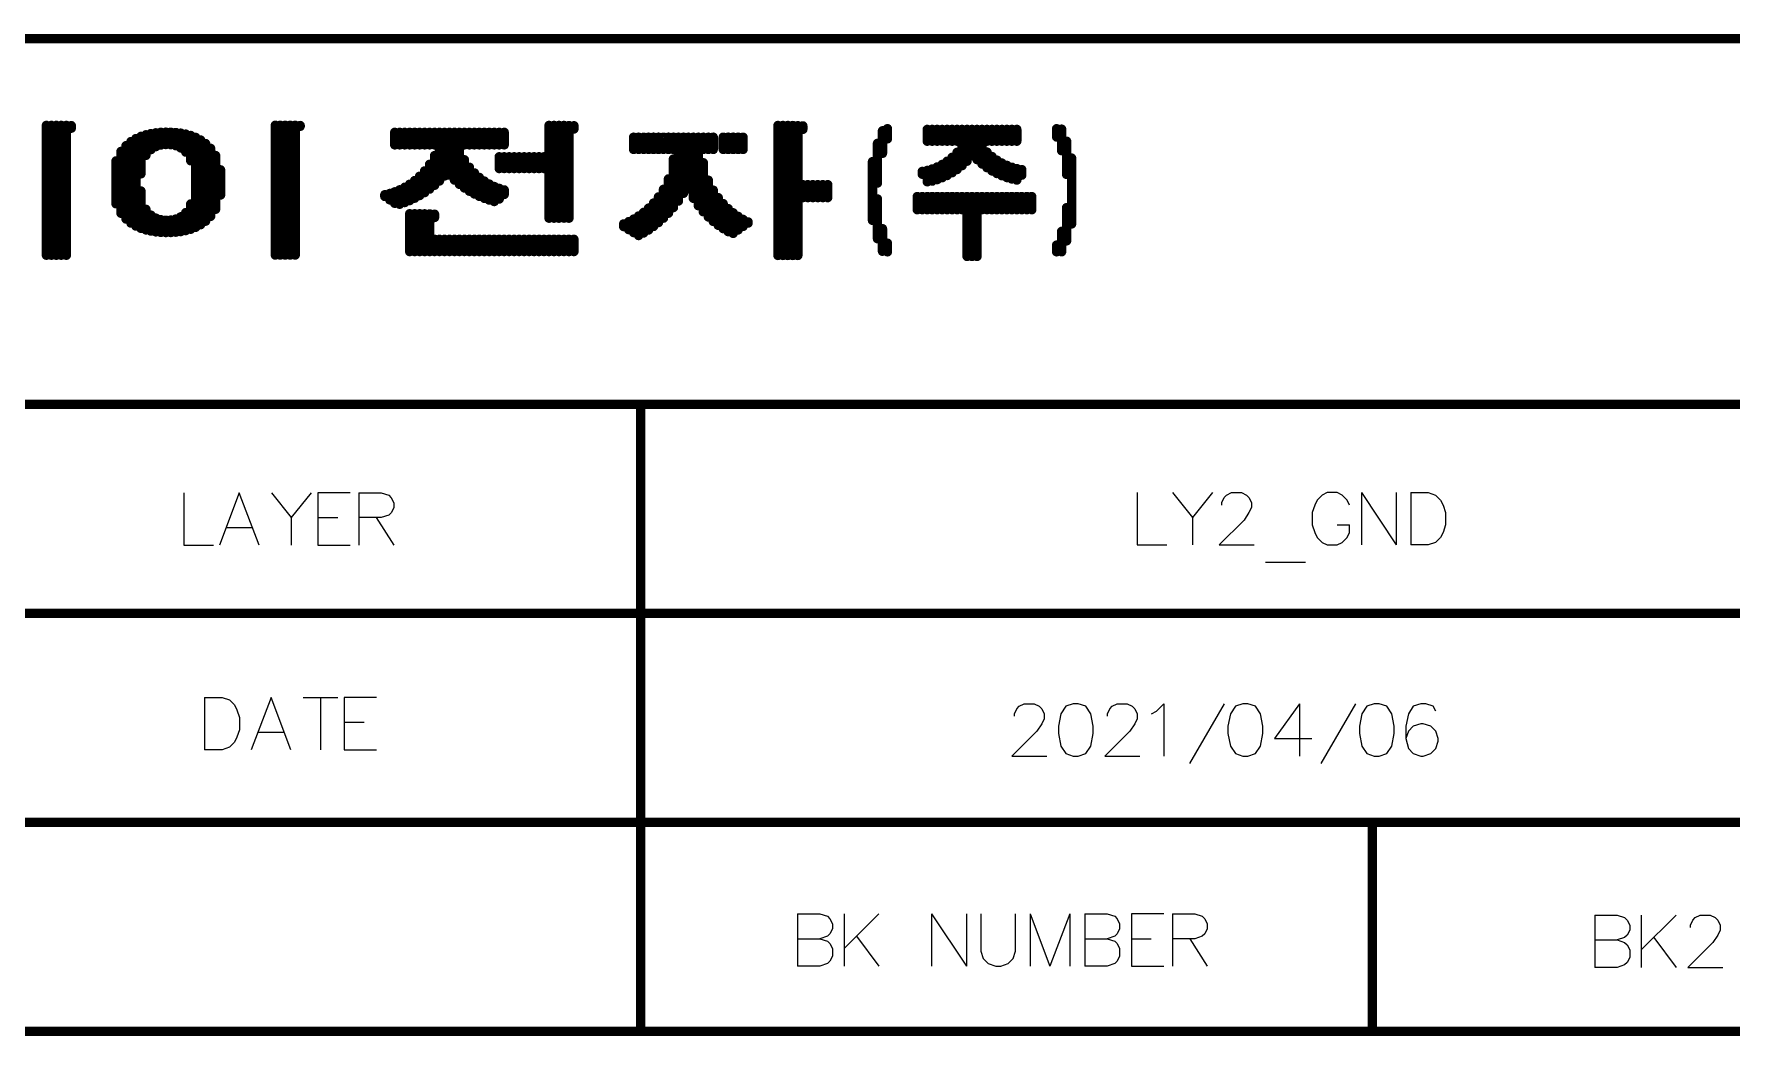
# Model space of a CAD drawing. Header units: millimetres. Extents: x 194 to 375, y 175 to 317.
# Drawn here: x 229.09 to 261.57, y 177.91 to 197.09 of the extents above; entities that cross this region are included whole.
import ezdxf

# ---------------------------------------------------------------- set-up
doc = ezdxf.new("R2010")
doc.units = ezdxf.units.MM
doc.layers.add('Mechanical20', color=56, linetype='Continuous')
doc.layers.add('MidLayer1', color=16, linetype='Continuous')

msp = doc.modelspace()

# ---------------------------------------------------------------- linework, layer by layer
at = {"layer": 'Mechanical20'}
for p, q in [((231.954, 188.308), (231.954, 187.308)), ((233.016, 188.308), (232.635, 187.308)), ((233.397, 187.308), (233.016, 188.308)), ((233.63, 188.308), (234.011, 187.832)), ((234.392, 188.308), (234.011, 187.832)), ((235.139, 188.308), (234.521, 188.308)), ((234.521, 188.308), (234.521, 187.308)), ((235.306, 188.308), (235.306, 187.308)), ((235.306, 188.308), (235.735, 188.308)), ((235.735, 188.308), (235.877, 188.26)), ((235.877, 188.26), (235.925, 188.213)), ((235.925, 188.213), (235.973, 188.117)), ((235.973, 188.117), (235.973, 188.022)), ((234.011, 187.832), (234.011, 187.308)), ((234.521, 187.832), (234.901, 187.832)), ((235.735, 187.832), (235.306, 187.832)), ((235.639, 187.832), (235.973, 187.308)), ((235.877, 187.879), (235.735, 187.832)), ((235.925, 187.927), (235.877, 187.879)), ((235.973, 188.022), (235.925, 187.927)), ((232.778, 187.641), (233.254, 187.641)), ((231.954, 187.308), (232.526, 187.308)), ((234.521, 187.308), (235.139, 187.308)), ((232.353, 184.391), (232.353, 183.391)), ((232.353, 184.391), (232.686, 184.391)), ((232.686, 184.391), (232.829, 184.344)), ((232.829, 184.344), (232.924, 184.248)), ((232.924, 184.248), (232.972, 184.153)), ((233.624, 184.391), (233.243, 183.391)), ((234.005, 183.391), (233.624, 184.391)), ((234.238, 184.391), (234.905, 184.391)), ((234.571, 184.391), (234.571, 183.391)), ((235.642, 184.391), (235.024, 184.391)), ((235.024, 184.391), (235.024, 183.391)), ((247.851, 184.079), (247.898, 184.175)), ((247.898, 184.175), (247.946, 184.222)), ((247.946, 184.222), (248.041, 184.27)), ((248.041, 184.27), (248.231, 184.27)), ((248.231, 184.27), (248.327, 184.222)), ((248.327, 184.222), (248.374, 184.175)), ((248.374, 184.175), (248.422, 184.079)), ((248.836, 184.222), (248.741, 184.079)), ((248.979, 184.27), (248.836, 184.222)), ((249.074, 184.27), (248.979, 184.27)), ((249.217, 184.222), (249.074, 184.27)), ((249.312, 184.079), (249.217, 184.222)), ((249.631, 184.079), (249.679, 184.175)), ((249.679, 184.175), (249.726, 184.222)), ((249.726, 184.222), (249.822, 184.27)), ((249.822, 184.27), (250.012, 184.27)), ((250.012, 184.27), (250.107, 184.222)), ((250.107, 184.222), (250.155, 184.175)), ((250.155, 184.175), (250.202, 184.079)), ((250.569, 184.127), (250.712, 184.27)), ((250.712, 184.27), (250.712, 183.27)), ((251.207, 183.127), (251.874, 184.27)), ((252.083, 184.222), (251.988, 184.079)), ((252.226, 184.27), (252.083, 184.222)), ((252.321, 184.27), (252.226, 184.27)), ((252.464, 184.222), (252.321, 184.27)), ((252.559, 184.079), (252.464, 184.222)), ((253.307, 184.27), (252.83, 183.603)), ((253.307, 184.27), (253.307, 183.27)), ((253.721, 183.127), (254.387, 184.27)), ((254.597, 184.222), (254.502, 184.079)), ((254.74, 184.27), (254.597, 184.222)), ((254.835, 184.27), (254.74, 184.27)), ((254.978, 184.222), (254.835, 184.27)), ((255.073, 184.079), (254.978, 184.222)), ((255.487, 184.222), (255.392, 184.079)), ((255.63, 184.27), (255.487, 184.222)), ((255.725, 184.27), (255.63, 184.27)), ((255.868, 184.222), (255.725, 184.27)), ((255.916, 184.127), (255.868, 184.222)), ((232.972, 184.153), (233.019, 184.01)), ((233.019, 184.01), (233.019, 183.772)), ((235.024, 183.915), (235.404, 183.915)), ((247.851, 184.032), (247.851, 184.079)), ((248.374, 183.889), (248.279, 183.746)), ((248.422, 183.984), (248.374, 183.889)), ((248.422, 184.079), (248.422, 183.984)), ((248.741, 184.079), (248.693, 183.841)), ((249.36, 183.841), (249.312, 184.079)), ((249.631, 184.032), (249.631, 184.079)), ((250.155, 183.889), (250.06, 183.746)), ((250.202, 183.984), (250.155, 183.889)), ((250.202, 184.079), (250.202, 183.984)), ((250.474, 184.079), (250.569, 184.127)), ((251.988, 184.079), (251.94, 183.841)), ((252.607, 183.841), (252.559, 184.079)), ((254.502, 184.079), (254.454, 183.841)), ((255.12, 183.841), (255.073, 184.079)), ((255.392, 184.079), (255.344, 183.841)), ((255.63, 183.889), (255.487, 183.841)), ((255.678, 183.889), (255.63, 183.889)), ((255.82, 183.841), (255.678, 183.889)), ((232.924, 183.534), (232.829, 183.439)), ((232.972, 183.629), (232.924, 183.534)), ((233.019, 183.772), (232.972, 183.629)), ((233.386, 183.725), (233.862, 183.725)), ((248.279, 183.746), (247.803, 183.27)), ((248.693, 183.841), (248.693, 183.699)), ((248.693, 183.699), (248.741, 183.46)), ((249.312, 183.46), (249.36, 183.699)), ((249.36, 183.699), (249.36, 183.841)), ((250.06, 183.746), (249.584, 183.27)), ((251.94, 183.841), (251.94, 183.699)), ((251.94, 183.699), (251.988, 183.46)), ((252.559, 183.46), (252.607, 183.699)), ((252.607, 183.699), (252.607, 183.841)), ((252.83, 183.603), (253.545, 183.603)), ((254.454, 183.841), (254.454, 183.699)), ((254.454, 183.699), (254.502, 183.46)), ((255.073, 183.46), (255.12, 183.699)), ((255.12, 183.699), (255.12, 183.841)), ((255.344, 183.841), (255.344, 183.603)), ((255.392, 183.746), (255.344, 183.603)), ((255.344, 183.603), (255.392, 183.413)), ((255.487, 183.841), (255.392, 183.746)), ((255.916, 183.746), (255.82, 183.841)), ((255.963, 183.603), (255.916, 183.746)), ((255.916, 183.413), (255.963, 183.556)), ((255.963, 183.556), (255.963, 183.603)), ((232.686, 183.391), (232.353, 183.391)), ((232.829, 183.439), (232.686, 183.391)), ((235.024, 183.391), (235.642, 183.391)), ((247.803, 183.27), (248.47, 183.27)), ((248.741, 183.46), (248.836, 183.318)), ((248.836, 183.318), (248.979, 183.27)), ((248.979, 183.27), (249.074, 183.27)), ((249.074, 183.27), (249.217, 183.318)), ((249.217, 183.318), (249.312, 183.46)), ((249.584, 183.27), (250.25, 183.27)), ((251.988, 183.46), (252.083, 183.318)), ((252.083, 183.318), (252.226, 183.27)), ((252.226, 183.27), (252.321, 183.27)), ((252.321, 183.27), (252.464, 183.318)), ((252.464, 183.318), (252.559, 183.46)), ((254.502, 183.46), (254.597, 183.318)), ((254.597, 183.318), (254.74, 183.27)), ((254.74, 183.27), (254.835, 183.27)), ((254.835, 183.27), (254.978, 183.318)), ((254.978, 183.318), (255.073, 183.46)), ((255.392, 183.413), (255.487, 183.318)), ((255.487, 183.318), (255.63, 183.27)), ((255.63, 183.27), (255.678, 183.27)), ((255.678, 183.27), (255.82, 183.318)), ((255.82, 183.318), (255.916, 183.413)), ((243.701, 180.25), (243.701, 179.25)), ((243.701, 180.25), (244.129, 180.25)), ((244.129, 180.25), (244.272, 180.202)), ((244.272, 180.202), (244.32, 180.155)), ((244.32, 180.155), (244.368, 180.059)), ((244.368, 179.964), (244.32, 179.869)), ((244.368, 180.059), (244.368, 179.964)), ((244.591, 180.25), (244.591, 179.25)), ((245.258, 180.25), (244.591, 179.583)), ((246.267, 180.25), (246.267, 179.25)), ((246.267, 180.25), (246.934, 179.25)), ((246.934, 180.25), (246.934, 179.25)), ((247.21, 180.25), (247.21, 179.536)), ((247.876, 179.536), (247.876, 180.25)), ((248.152, 180.25), (248.152, 179.25)), ((248.152, 180.25), (248.533, 179.25)), ((248.914, 180.25), (248.533, 179.25)), ((248.914, 180.25), (248.914, 179.25)), ((249.2, 180.25), (249.2, 179.25)), ((249.2, 180.25), (249.628, 180.25)), ((249.628, 180.25), (249.771, 180.202)), ((249.771, 180.202), (249.819, 180.155)), ((249.819, 180.155), (249.866, 180.059)), ((249.866, 179.964), (249.819, 179.869)), ((249.866, 180.059), (249.866, 179.964)), ((250.709, 180.25), (250.09, 180.25)), ((250.09, 180.25), (250.09, 179.25)), ((250.876, 180.25), (250.876, 179.25)), ((250.876, 180.25), (251.304, 180.25)), ((251.304, 180.25), (251.447, 180.202)), ((251.447, 180.202), (251.495, 180.155)), ((251.495, 180.155), (251.542, 180.059)), ((251.542, 179.964), (251.495, 179.869)), ((251.542, 180.059), (251.542, 179.964)), ((258.961, 180.225), (258.961, 179.225)), ((258.961, 180.225), (259.389, 180.225)), ((259.389, 180.225), (259.532, 180.177)), ((259.532, 180.177), (259.58, 180.13)), ((259.58, 180.13), (259.628, 180.034)), ((259.628, 180.034), (259.628, 179.939)), ((259.851, 180.225), (259.851, 179.225)), ((260.518, 180.225), (259.851, 179.558)), ((260.789, 180.034), (260.837, 180.13)), ((260.789, 179.987), (260.789, 180.034)), ((260.837, 180.13), (260.884, 180.177)), ((260.884, 180.177), (260.98, 180.225)), ((260.98, 180.225), (261.17, 180.225)), ((261.17, 180.225), (261.265, 180.177)), ((261.265, 180.177), (261.313, 180.13)), ((261.313, 180.13), (261.36, 180.034)), ((261.36, 180.034), (261.36, 179.939)), ((243.701, 179.774), (244.129, 179.774)), ((244.272, 179.821), (244.129, 179.774)), ((244.129, 179.774), (244.272, 179.726)), ((244.32, 179.869), (244.272, 179.821)), ((244.272, 179.726), (244.32, 179.679)), ((244.32, 179.679), (244.368, 179.583)), ((244.829, 179.821), (245.258, 179.25)), ((249.2, 179.774), (249.628, 179.774)), ((249.771, 179.821), (249.628, 179.774)), ((249.628, 179.774), (249.771, 179.726)), ((249.819, 179.869), (249.771, 179.821)), ((249.771, 179.726), (249.819, 179.679)), ((249.819, 179.679), (249.866, 179.583)), ((250.09, 179.774), (250.471, 179.774)), ((251.304, 179.774), (250.876, 179.774)), ((251.209, 179.774), (251.542, 179.25)), ((251.447, 179.821), (251.304, 179.774)), ((251.495, 179.869), (251.447, 179.821)), ((258.961, 179.749), (259.389, 179.749)), ((259.532, 179.796), (259.389, 179.749)), ((259.389, 179.749), (259.532, 179.701)), ((259.58, 179.844), (259.532, 179.796)), ((259.532, 179.701), (259.58, 179.654)), ((259.628, 179.939), (259.58, 179.844)), ((259.58, 179.654), (259.628, 179.558)), ((260.089, 179.796), (260.518, 179.225)), ((261.218, 179.701), (260.742, 179.225)), ((261.313, 179.844), (261.218, 179.701)), ((261.36, 179.939), (261.313, 179.844)), ((244.32, 179.345), (244.272, 179.298)), ((244.368, 179.44), (244.32, 179.345)), ((244.368, 179.583), (244.368, 179.44)), ((247.21, 179.536), (247.257, 179.393)), ((247.257, 179.393), (247.353, 179.298)), ((247.733, 179.298), (247.829, 179.393)), ((247.829, 179.393), (247.876, 179.536)), ((249.819, 179.345), (249.771, 179.298)), ((249.866, 179.44), (249.819, 179.345)), ((249.866, 179.583), (249.866, 179.44)), ((259.58, 179.32), (259.532, 179.273)), ((259.628, 179.415), (259.58, 179.32)), ((259.628, 179.558), (259.628, 179.415)), ((244.129, 179.25), (243.701, 179.25)), ((244.272, 179.298), (244.129, 179.25)), ((247.353, 179.298), (247.495, 179.25)), ((247.495, 179.25), (247.591, 179.25)), ((247.591, 179.25), (247.733, 179.298)), ((249.628, 179.25), (249.2, 179.25)), ((249.771, 179.298), (249.628, 179.25)), ((250.09, 179.25), (250.709, 179.25)), ((259.389, 179.225), (258.961, 179.225)), ((259.532, 179.273), (259.389, 179.225)), ((260.742, 179.225), (261.408, 179.225))]:
    msp.add_line(p, q, dxfattribs=at)
at = {"layer": 'Mechanical20', "const_width": 0.18}
for points in [[(193.701, 197), (304.701, 197)], [(229.325, 195.34), (229.325, 192.855)], [(229.42, 192.855), (229.42, 195.34)], [(229.515, 192.855), (229.515, 195.34)], [(229.61, 192.855), (229.61, 195.34)], [(229.706, 195.339), (229.706, 192.855)], [(229.801, 195.286), (229.801, 195.335)], [(231.134, 194.413), (231.134, 195.129)], [(231.229, 194.765), (231.229, 195.16)], [(231.325, 194.876), (231.325, 195.182)], [(231.42, 194.934), (231.42, 195.197)], [(231.515, 195.207), (231.515, 194.964)], [(231.611, 194.974), (231.611, 195.21)], [(231.706, 194.971), (231.706, 195.209)], [(231.801, 194.952), (231.801, 195.203)], [(231.896, 194.909), (231.896, 195.191)], [(231.991, 194.828), (231.991, 195.173)], [(232.087, 194.663), (232.087, 195.146)], [(233.706, 192.858), (233.706, 195.342)], [(233.801, 192.858), (233.801, 195.342)], [(233.897, 192.858), (233.897, 195.342)], [(233.992, 192.858), (233.992, 195.342)], [(234.087, 192.858), (234.087, 195.341)], [(234.182, 195.322), (234.182, 195.337)], [(235.992, 194.967), (235.992, 195.207)], [(236.087, 195.207), (236.087, 194.967)], [(236.182, 194.967), (236.182, 195.207)], [(236.278, 194.967), (236.278, 195.207)], [(236.373, 194.967), (236.373, 195.207)], [(236.468, 194.967), (236.468, 195.207)], [(236.564, 194.967), (236.564, 195.207)], [(236.659, 194.967), (236.659, 195.207)], [(236.754, 194.967), (236.754, 195.207)], [(236.849, 195.207), (236.849, 194.277)], [(236.944, 194.371), (236.944, 195.207)], [(237.04, 194.388), (237.04, 195.208)], [(237.135, 194.293), (237.135, 195.207)], [(237.23, 195.207), (237.23, 194.212)], [(237.325, 194.967), (237.325, 195.207)], [(237.421, 195.207), (237.421, 194.967)], [(237.516, 194.967), (237.516, 195.207)], [(237.611, 195.207), (237.611, 194.967)], [(237.707, 194.967), (237.707, 195.207)], [(237.802, 194.967), (237.802, 195.207)], [(237.897, 195.207), (237.897, 194.967)], [(237.992, 195.207), (237.992, 194.967)], [(238.087, 194.967), (238.087, 195.207)], [(238.945, 193.564), (238.945, 195.339)], [(239.04, 195.339), (239.04, 193.564)], [(239.135, 193.564), (239.135, 195.339)], [(239.23, 193.564), (239.23, 195.339)], [(239.326, 193.564), (239.326, 195.337)], [(239.421, 195.27), (239.421, 195.333)], [(243.326, 192.85), (243.326, 195.338)], [(243.422, 192.85), (243.422, 195.338)], [(243.517, 192.85), (243.517, 195.338)], [(243.612, 192.85), (243.612, 195.337)], [(243.707, 192.85), (243.707, 195.334)], [(243.802, 195.262), (243.802, 195.331)], [(245.327, 195.236), (245.327, 194.805)], [(245.422, 195.083), (245.422, 195.276)], [(246.184, 195.037), (246.184, 195.263)], [(246.279, 195.263), (246.279, 195.037)], [(246.374, 195.263), (246.374, 195.037)], [(246.469, 195.263), (246.469, 195.037)], [(246.565, 195.037), (246.565, 195.263)], [(246.66, 195.037), (246.66, 195.263)], [(246.755, 195.037), (246.755, 195.263)], [(246.85, 195.037), (246.85, 195.263)], [(246.946, 194.655), (246.946, 195.263)], [(247.041, 194.758), (247.041, 195.263)], [(247.136, 194.686), (247.136, 195.263)], [(247.231, 195.037), (247.231, 195.263)], [(247.327, 195.037), (247.327, 195.263)], [(247.422, 195.037), (247.422, 195.263)], [(247.517, 195.263), (247.517, 195.037)], [(247.612, 195.037), (247.612, 195.263)], [(247.708, 195.037), (247.708, 195.263)], [(247.803, 195.037), (247.803, 195.263)], [(247.898, 195.263), (247.898, 195.037)], [(248.66, 195.118), (248.66, 195.276)], [(248.755, 195.268), (248.755, 194.855)], [(230.753, 194.841), (230.753, 193.658)], [(230.848, 194.952), (230.848, 193.547)], [(230.944, 193.469), (230.944, 195.03)], [(231.039, 193.412), (231.039, 195.087)], [(232.182, 193.389), (232.182, 195.109)], [(232.277, 193.439), (232.277, 195.06)], [(232.372, 193.506), (232.372, 194.992)], [(232.468, 193.598), (232.468, 194.9)], [(240.564, 194.879), (240.564, 195.114)], [(240.659, 194.879), (240.659, 195.114)], [(240.754, 194.879), (240.754, 195.114)], [(240.85, 194.879), (240.85, 195.114)], [(240.945, 195.114), (240.945, 194.879)], [(241.04, 195.114), (241.04, 194.879)], [(241.135, 195.114), (241.135, 194.879)], [(241.231, 195.114), (241.231, 194.879)], [(241.326, 194.879), (241.326, 195.114)], [(241.421, 193.892), (241.421, 195.114)], [(241.517, 194.04), (241.517, 195.114)], [(241.612, 195.114), (241.612, 194.123)], [(241.707, 193.944), (241.707, 195.114)], [(241.802, 193.803), (241.802, 195.114)], [(241.898, 195.114), (241.898, 194.879)], [(241.993, 195.114), (241.993, 194.879)], [(242.088, 194.879), (242.088, 195.114)], [(242.278, 194.879), (242.278, 195.114)], [(242.374, 194.879), (242.374, 195.114)], [(242.469, 194.879), (242.469, 195.114)], [(242.564, 194.879), (242.564, 195.114)], [(242.659, 195.114), (242.659, 194.879)], [(245.231, 194.995), (245.231, 194.236)], [(246.755, 194.495), (246.755, 194.824)], [(246.85, 194.568), (246.85, 194.947)], [(247.231, 194.601), (247.231, 194.935)], [(247.327, 194.53), (247.327, 194.829)], [(248.851, 194.402), (248.851, 195.037)], [(230.658, 193.839), (230.658, 194.66)], [(232.563, 193.734), (232.563, 194.763)], [(232.658, 194.489), (232.658, 194.007)], [(236.659, 194.594), (236.659, 194.12)], [(236.754, 194.193), (236.754, 194.761)], [(237.325, 194.141), (237.325, 194.682)], [(237.421, 194.08), (237.421, 194.539)], [(237.992, 194.514), (237.992, 194.739)], [(238.087, 194.739), (238.087, 194.514)], [(238.183, 194.739), (238.183, 194.514)], [(238.278, 194.514), (238.278, 194.739)], [(238.373, 194.739), (238.373, 194.514)], [(238.468, 194.514), (238.468, 194.739)], [(238.564, 194.514), (238.564, 194.739)], [(238.659, 194.514), (238.659, 194.739)], [(238.754, 194.514), (238.754, 194.739)], [(238.849, 194.514), (238.849, 194.739)], [(241.326, 194.696), (241.326, 193.767)], [(241.898, 194.625), (241.898, 193.686)], [(245.136, 193.521), (245.136, 194.646)], [(246.184, 194.26), (246.184, 194.478)], [(246.279, 194.506), (246.279, 194.273)], [(246.374, 194.302), (246.374, 194.544)], [(246.469, 194.338), (246.469, 194.593)], [(246.565, 194.381), (246.565, 194.654)], [(246.66, 194.434), (246.66, 194.729)], [(247.422, 194.469), (247.422, 194.744)], [(247.517, 194.419), (247.517, 194.675)], [(247.612, 194.376), (247.612, 194.619)], [(247.708, 194.341), (247.708, 194.574)], [(247.803, 194.539), (247.803, 194.314)], [(247.898, 194.293), (247.898, 194.513)], [(247.993, 194.494), (247.993, 194.387)], [(248.946, 193.453), (248.946, 194.714)], [(236.182, 194.156), (236.182, 193.863)], [(236.278, 193.901), (236.278, 194.214)], [(236.373, 193.946), (236.373, 194.283)], [(236.468, 193.997), (236.468, 194.367)], [(236.564, 194.054), (236.564, 194.468)], [(237.516, 194.027), (237.516, 194.431)], [(237.611, 193.981), (237.611, 194.344)], [(237.707, 193.943), (237.707, 194.274)], [(237.802, 193.91), (237.802, 194.216)], [(237.897, 194.17), (237.897, 193.883)], [(241.231, 193.659), (241.231, 194.316)], [(241.993, 193.587), (241.993, 194.291)], [(243.802, 194.205), (243.802, 193.957)], [(243.898, 193.957), (243.898, 194.205)], [(243.993, 193.957), (243.993, 194.205)], [(244.088, 193.957), (244.088, 194.205)], [(244.184, 193.957), (244.184, 194.205)], [(244.279, 194.205), (244.279, 193.957)], [(246.088, 194.404), (246.088, 194.459)], [(231.134, 193.37), (231.134, 194.084)], [(232.087, 193.352), (232.087, 193.836)], [(235.801, 194.013), (235.801, 193.979)], [(235.897, 193.914), (235.897, 194.037)], [(235.992, 194.068), (235.992, 193.849)], [(236.087, 194.107), (236.087, 193.83)], [(237.992, 193.931), (237.992, 194.134)], [(238.087, 194.017), (238.087, 194.106)], [(240.945, 193.405), (240.945, 193.853)], [(241.04, 193.48), (241.04, 193.971)], [(241.135, 193.564), (241.135, 194.117)], [(242.088, 193.501), (242.088, 194.1)], [(242.183, 193.427), (242.183, 193.957)], [(242.278, 193.363), (242.278, 193.842)], [(245.231, 193.172), (245.231, 193.931)], [(245.993, 193.726), (245.993, 193.978)], [(246.088, 193.726), (246.088, 193.978)], [(246.184, 193.726), (246.184, 193.978)], [(246.279, 193.726), (246.279, 193.978)], [(246.374, 193.726), (246.374, 193.978)], [(246.469, 193.726), (246.469, 193.978)], [(246.565, 193.726), (246.565, 193.978)], [(246.66, 193.978), (246.66, 193.726)], [(246.755, 193.978), (246.755, 193.726)], [(246.85, 193.726), (246.85, 193.978)], [(246.946, 192.832), (246.946, 193.978)], [(247.041, 192.832), (247.041, 193.978)], [(247.136, 193.978), (247.136, 192.832)], [(247.231, 193.726), (247.231, 193.978)], [(247.327, 193.726), (247.327, 193.978)], [(247.422, 193.726), (247.422, 193.978)], [(247.517, 193.726), (247.517, 193.978)], [(247.612, 193.726), (247.612, 193.978)], [(247.708, 193.726), (247.708, 193.978)], [(247.803, 193.978), (247.803, 193.726)], [(247.898, 193.726), (247.898, 193.978)], [(247.993, 193.978), (247.993, 193.726)], [(248.089, 193.978), (248.089, 193.726)], [(248.184, 193.726), (248.184, 193.978)], [(231.229, 193.735), (231.229, 193.339)], [(231.325, 193.622), (231.325, 193.316)], [(231.42, 193.302), (231.42, 193.565)], [(231.515, 193.293), (231.515, 193.535)], [(231.611, 193.289), (231.611, 193.525)], [(231.706, 193.528), (231.706, 193.29)], [(231.801, 193.547), (231.801, 193.296)], [(231.896, 193.307), (231.896, 193.59)], [(231.991, 193.671), (231.991, 193.326)], [(236.278, 193.648), (236.278, 192.925)], [(236.373, 193.648), (236.373, 192.925)], [(236.468, 193.648), (236.468, 192.925)], [(236.564, 192.925), (236.564, 193.647)], [(236.659, 193.646), (236.659, 192.925)], [(236.754, 193.577), (236.754, 193.64)], [(240.564, 193.289), (240.564, 193.546)], [(240.659, 193.232), (240.659, 193.605)], [(240.754, 193.279), (240.754, 193.675)], [(240.85, 193.338), (240.85, 193.756)], [(242.374, 193.747), (242.374, 193.307)], [(242.469, 193.667), (242.469, 193.273)], [(242.564, 193.339), (242.564, 193.598)], [(242.659, 193.405), (242.659, 193.541)], [(248.851, 193.765), (248.851, 193.13)], [(240.373, 193.402), (240.373, 193.455)], [(240.469, 193.497), (240.469, 193.345)], [(242.755, 193.471), (242.755, 193.491)], [(245.327, 192.931), (245.327, 193.362)], [(248.755, 192.92), (248.755, 193.312)], [(236.754, 193.16), (236.754, 192.925)], [(236.849, 192.925), (236.849, 193.16)], [(236.944, 192.925), (236.944, 193.16)], [(237.04, 192.925), (237.04, 193.16)], [(237.135, 192.925), (237.135, 193.16)], [(237.23, 192.925), (237.23, 193.16)], [(237.325, 192.925), (237.325, 193.16)], [(237.421, 192.925), (237.421, 193.16)], [(237.516, 192.925), (237.516, 193.16)], [(237.611, 192.925), (237.611, 193.16)], [(237.707, 192.925), (237.707, 193.16)], [(237.802, 192.925), (237.802, 193.16)], [(237.897, 192.925), (237.897, 193.16)], [(237.992, 193.16), (237.992, 192.925)], [(238.087, 193.16), (238.087, 192.925)], [(238.183, 193.16), (238.183, 192.925)], [(238.278, 192.925), (238.278, 193.16)], [(238.373, 192.925), (238.373, 193.16)], [(238.468, 193.16), (238.468, 192.925)], [(238.564, 193.16), (238.564, 192.925)], [(238.659, 192.925), (238.659, 193.16)], [(238.754, 192.925), (238.754, 193.16)], [(238.849, 192.925), (238.849, 193.16)], [(238.945, 192.925), (238.945, 193.16)], [(239.04, 192.925), (239.04, 193.16)], [(239.135, 192.925), (239.135, 193.16)], [(239.23, 192.925), (239.23, 193.16)], [(239.326, 192.925), (239.326, 193.16)], [(239.421, 192.925), (239.421, 193.16)], [(245.422, 192.92), (245.422, 193.085)], [(248.66, 192.92), (248.66, 193.049)], [(193.701, 190), (304.701, 190)], [(240.701, 182), (240.701, 190)], [(193.701, 186), (304.701, 186)], [(193.701, 182), (304.701, 182)], [(240.701, 178), (240.701, 182)], [(254.701, 178), (254.701, 182)], [(193.701, 178), (304.701, 178)]]:
    msp.add_lwpolyline(points, dxfattribs=at)
at = {"layer": 'Mechanical20', "const_width": 0.09}
for points in [[(229.28, 195.34, 1), (229.37, 195.34, 1)], [(229.375, 195.34, 1), (229.465, 195.34, 1)], [(229.47, 195.34, 1), (229.56, 195.34, 1)], [(229.565, 195.34, 1), (229.655, 195.34, 1)], [(229.661, 195.339, 1), (229.751, 195.339, 1)], [(229.756, 195.335, 1), (229.846, 195.335, 1)], [(229.756, 195.286, 1), (229.846, 195.286, 1)], [(231.089, 195.129, 1), (231.179, 195.129, 1)], [(231.185, 195.16, 1), (231.274, 195.16, 1)], [(231.28, 195.182, 1), (231.37, 195.182, 1)], [(231.375, 195.197, 1), (231.465, 195.197, 1)], [(231.47, 195.207, 1), (231.56, 195.207, 1)], [(231.566, 195.21, 1), (231.656, 195.21, 1)], [(231.661, 195.209, 1), (231.751, 195.209, 1)], [(231.756, 195.203, 1), (231.846, 195.203, 1)], [(231.851, 195.191, 1), (231.941, 195.191, 1)], [(231.947, 195.173, 1), (232.036, 195.173, 1)], [(232.042, 195.146, 1), (232.132, 195.146, 1)], [(233.661, 195.342, 1), (233.751, 195.342, 1)], [(233.756, 195.342, 1), (233.846, 195.342, 1)], [(233.852, 195.342, 1), (233.942, 195.342, 1)], [(233.947, 195.342, 1), (234.037, 195.342, 1)], [(234.042, 195.341, 1), (234.132, 195.341, 1)], [(234.137, 195.337, 1), (234.227, 195.337, 1)], [(234.137, 195.322, 1), (234.227, 195.322, 1)], [(235.947, 195.207, 1), (236.037, 195.207, 1)], [(236.042, 195.207, 1), (236.132, 195.207, 1)], [(236.138, 195.207, 1), (236.227, 195.207, 1)], [(236.233, 195.207, 1), (236.323, 195.207, 1)], [(236.328, 195.207, 1), (236.418, 195.207, 1)], [(236.423, 195.207, 1), (236.513, 195.207, 1)], [(236.519, 195.207, 1), (236.609, 195.207, 1)], [(236.614, 195.207, 1), (236.704, 195.207, 1)], [(236.709, 195.207, 1), (236.799, 195.207, 1)], [(236.804, 195.207, 1), (236.894, 195.207, 1)], [(236.9, 195.207, 1), (236.989, 195.207, 1)], [(236.995, 195.208, 1), (237.085, 195.208, 1)], [(237.09, 195.207, 1), (237.18, 195.207, 1)], [(237.185, 195.207, 1), (237.275, 195.207, 1)], [(237.281, 195.207, 1), (237.37, 195.207, 1)], [(237.376, 195.207, 1), (237.466, 195.207, 1)], [(237.471, 195.207, 1), (237.561, 195.207, 1)], [(237.566, 195.207, 1), (237.656, 195.207, 1)], [(237.662, 195.207, 1), (237.752, 195.207, 1)], [(237.757, 195.207, 1), (237.847, 195.207, 1)], [(237.852, 195.207, 1), (237.942, 195.207, 1)], [(237.947, 195.207, 1), (238.037, 195.207, 1)], [(238.043, 195.207, 1), (238.132, 195.207, 1)], [(238.9, 195.339, 1), (238.99, 195.339, 1)], [(238.995, 195.339, 1), (239.085, 195.339, 1)], [(239.09, 195.339, 1), (239.18, 195.339, 1)], [(239.186, 195.339, 1), (239.275, 195.339, 1)], [(239.281, 195.337, 1), (239.371, 195.337, 1)], [(239.376, 195.333, 1), (239.466, 195.333, 1)], [(239.376, 195.27, 1), (239.466, 195.27, 1)], [(243.281, 195.338, 1), (243.371, 195.338, 1)], [(243.377, 195.338, 1), (243.467, 195.338, 1)], [(243.472, 195.338, 1), (243.562, 195.338, 1)], [(243.567, 195.337, 1), (243.657, 195.337, 1)], [(243.662, 195.334, 1), (243.752, 195.334, 1)], [(243.758, 195.331, 1), (243.847, 195.331, 1)], [(243.758, 195.262, 1), (243.847, 195.262, 1)], [(245.282, 195.236, 1), (245.372, 195.236, 1)], [(245.377, 195.276, 1), (245.467, 195.276, 1)], [(246.139, 195.263, 1), (246.229, 195.263, 1)], [(246.234, 195.263, 1), (246.324, 195.263, 1)], [(246.329, 195.263, 1), (246.419, 195.263, 1)], [(246.425, 195.263, 1), (246.514, 195.263, 1)], [(246.52, 195.263, 1), (246.61, 195.263, 1)], [(246.615, 195.263, 1), (246.705, 195.263, 1)], [(246.71, 195.263, 1), (246.8, 195.263, 1)], [(246.806, 195.263, 1), (246.895, 195.263, 1)], [(246.901, 195.263, 1), (246.991, 195.263, 1)], [(246.996, 195.263, 1), (247.086, 195.263, 1)], [(247.091, 195.263, 1), (247.181, 195.263, 1)], [(247.187, 195.263, 1), (247.276, 195.263, 1)], [(247.282, 195.263, 1), (247.372, 195.263, 1)], [(247.377, 195.263, 1), (247.467, 195.263, 1)], [(247.472, 195.263, 1), (247.562, 195.263, 1)], [(247.568, 195.263, 1), (247.657, 195.263, 1)], [(247.663, 195.263, 1), (247.753, 195.263, 1)], [(247.758, 195.263, 1), (247.848, 195.263, 1)], [(247.853, 195.263, 1), (247.943, 195.263, 1)], [(248.615, 195.276, 1), (248.705, 195.276, 1)], [(248.711, 195.268, 1), (248.8, 195.268, 1)], [(230.708, 194.841, 1), (230.798, 194.841, 1)], [(230.804, 194.952, 1), (230.893, 194.952, 1)], [(230.899, 195.03, 1), (230.989, 195.03, 1)], [(230.994, 195.087, 1), (231.084, 195.087, 1)], [(231.28, 194.876, 1), (231.37, 194.876, 1)], [(231.375, 194.934, 1), (231.465, 194.934, 1)], [(231.47, 194.964, 1), (231.56, 194.964, 1)], [(231.566, 194.974, 1), (231.656, 194.974, 1)], [(231.661, 194.971, 1), (231.751, 194.971, 1)], [(231.756, 194.952, 1), (231.846, 194.952, 1)], [(231.851, 194.909, 1), (231.941, 194.909, 1)], [(231.947, 194.828, 1), (232.036, 194.828, 1)], [(232.137, 195.109, 1), (232.227, 195.109, 1)], [(232.232, 195.06, 1), (232.322, 195.06, 1)], [(232.328, 194.992, 1), (232.417, 194.992, 1)], [(232.423, 194.9, 1), (232.513, 194.9, 1)], [(235.947, 194.967, 1), (236.037, 194.967, 1)], [(236.042, 194.967, 1), (236.132, 194.967, 1)], [(236.138, 194.967, 1), (236.227, 194.967, 1)], [(236.233, 194.967, 1), (236.323, 194.967, 1)], [(236.328, 194.967, 1), (236.418, 194.967, 1)], [(236.423, 194.967, 1), (236.513, 194.967, 1)], [(236.519, 194.967, 1), (236.609, 194.967, 1)], [(236.614, 194.967, 1), (236.704, 194.967, 1)], [(236.709, 194.967, 1), (236.799, 194.967, 1)], [(237.281, 194.967, 1), (237.37, 194.967, 1)], [(237.376, 194.967, 1), (237.466, 194.967, 1)], [(237.471, 194.967, 1), (237.561, 194.967, 1)], [(237.566, 194.967, 1), (237.656, 194.967, 1)], [(237.662, 194.967, 1), (237.752, 194.967, 1)], [(237.757, 194.967, 1), (237.847, 194.967, 1)], [(237.852, 194.967, 1), (237.942, 194.967, 1)], [(237.947, 194.967, 1), (238.037, 194.967, 1)], [(238.043, 194.967, 1), (238.132, 194.967, 1)], [(240.519, 195.114, 1), (240.609, 195.114, 1)], [(240.519, 194.879, 1), (240.609, 194.879, 1)], [(240.614, 195.114, 1), (240.704, 195.114, 1)], [(240.614, 194.879, 1), (240.704, 194.879, 1)], [(240.71, 195.114, 1), (240.799, 195.114, 1)], [(240.71, 194.879, 1), (240.799, 194.879, 1)], [(240.805, 195.114, 1), (240.895, 195.114, 1)], [(240.805, 194.879, 1), (240.895, 194.879, 1)], [(240.9, 195.114, 1), (240.99, 195.114, 1)], [(240.9, 194.879, 1), (240.99, 194.879, 1)], [(240.995, 195.114, 1), (241.085, 195.114, 1)], [(240.995, 194.879, 1), (241.085, 194.879, 1)], [(241.091, 195.114, 1), (241.18, 195.114, 1)], [(241.091, 194.879, 1), (241.18, 194.879, 1)], [(241.186, 195.114, 1), (241.276, 195.114, 1)], [(241.186, 194.879, 1), (241.276, 194.879, 1)], [(241.281, 195.114, 1), (241.371, 195.114, 1)], [(241.281, 194.879, 1), (241.371, 194.879, 1)], [(241.376, 195.114, 1), (241.466, 195.114, 1)], [(241.472, 195.114, 1), (241.562, 195.114, 1)], [(241.567, 195.114, 1), (241.657, 195.114, 1)], [(241.662, 195.114, 1), (241.752, 195.114, 1)], [(241.757, 195.114, 1), (241.847, 195.114, 1)], [(241.853, 195.114, 1), (241.943, 195.114, 1)], [(241.853, 194.879, 1), (241.943, 194.879, 1)], [(241.948, 195.114, 1), (242.038, 195.114, 1)], [(241.948, 194.879, 1), (242.038, 194.879, 1)], [(242.043, 195.114, 1), (242.133, 195.114, 1)], [(242.043, 194.879, 1), (242.133, 194.879, 1)], [(242.234, 195.114, 1), (242.323, 195.114, 1)], [(242.234, 194.879, 1), (242.323, 194.879, 1)], [(242.329, 195.114, 1), (242.419, 195.114, 1)], [(242.329, 194.879, 1), (242.419, 194.879, 1)], [(242.424, 195.114, 1), (242.514, 195.114, 1)], [(242.424, 194.879, 1), (242.514, 194.879, 1)], [(242.519, 195.114, 1), (242.609, 195.114, 1)], [(242.519, 194.879, 1), (242.609, 194.879, 1)], [(242.615, 195.114, 1), (242.704, 195.114, 1)], [(242.615, 194.879, 1), (242.704, 194.879, 1)], [(245.186, 194.995, 1), (245.276, 194.995, 1)], [(245.282, 194.805, 1), (245.372, 194.805, 1)], [(245.377, 195.083, 1), (245.467, 195.083, 1)], [(246.139, 195.037, 1), (246.229, 195.037, 1)], [(246.234, 195.037, 1), (246.324, 195.037, 1)], [(246.329, 195.037, 1), (246.419, 195.037, 1)], [(246.425, 195.037, 1), (246.514, 195.037, 1)], [(246.52, 195.037, 1), (246.61, 195.037, 1)], [(246.615, 195.037, 1), (246.705, 195.037, 1)], [(246.71, 195.037, 1), (246.8, 195.037, 1)], [(246.71, 194.824, 1), (246.8, 194.824, 1)], [(246.806, 195.037, 1), (246.895, 195.037, 1)], [(246.806, 194.947, 1), (246.895, 194.947, 1)], [(247.187, 195.037, 1), (247.276, 195.037, 1)], [(247.187, 194.935, 1), (247.276, 194.935, 1)], [(247.282, 195.037, 1), (247.372, 195.037, 1)], [(247.282, 194.829, 1), (247.372, 194.829, 1)], [(247.377, 195.037, 1), (247.467, 195.037, 1)], [(247.472, 195.037, 1), (247.562, 195.037, 1)], [(247.568, 195.037, 1), (247.657, 195.037, 1)], [(247.663, 195.037, 1), (247.753, 195.037, 1)], [(247.758, 195.037, 1), (247.848, 195.037, 1)], [(247.853, 195.037, 1), (247.943, 195.037, 1)], [(248.615, 195.118, 1), (248.705, 195.118, 1)], [(248.711, 194.855, 1), (248.8, 194.855, 1)], [(248.806, 195.037, 1), (248.896, 195.037, 1)], [(230.613, 194.66, 1), (230.703, 194.66, 1)], [(231.185, 194.765, 1), (231.274, 194.765, 1)], [(232.042, 194.663, 1), (232.132, 194.663, 1)], [(232.518, 194.763, 1), (232.608, 194.763, 1)], [(232.613, 194.489, 1), (232.703, 194.489, 1)], [(236.614, 194.594, 1), (236.704, 194.594, 1)], [(236.709, 194.761, 1), (236.799, 194.761, 1)], [(237.281, 194.682, 1), (237.37, 194.682, 1)], [(237.376, 194.539, 1), (237.466, 194.539, 1)], [(237.947, 194.739, 1), (238.037, 194.739, 1)], [(237.947, 194.514, 1), (238.037, 194.514, 1)], [(238.043, 194.739, 1), (238.132, 194.739, 1)], [(238.043, 194.514, 1), (238.132, 194.514, 1)], [(238.138, 194.739, 1), (238.228, 194.739, 1)], [(238.138, 194.514, 1), (238.228, 194.514, 1)], [(238.233, 194.739, 1), (238.323, 194.739, 1)], [(238.233, 194.514, 1), (238.323, 194.514, 1)], [(238.328, 194.739, 1), (238.418, 194.739, 1)], [(238.328, 194.514, 1), (238.418, 194.514, 1)], [(238.424, 194.739, 1), (238.513, 194.739, 1)], [(238.424, 194.514, 1), (238.513, 194.514, 1)], [(238.519, 194.739, 1), (238.609, 194.739, 1)], [(238.519, 194.514, 1), (238.609, 194.514, 1)], [(238.614, 194.739, 1), (238.704, 194.739, 1)], [(238.614, 194.514, 1), (238.704, 194.514, 1)], [(238.709, 194.739, 1), (238.799, 194.739, 1)], [(238.709, 194.514, 1), (238.799, 194.514, 1)], [(238.805, 194.739, 1), (238.894, 194.739, 1)], [(238.805, 194.514, 1), (238.894, 194.514, 1)], [(241.281, 194.696, 1), (241.371, 194.696, 1)], [(241.853, 194.625, 1), (241.943, 194.625, 1)], [(245.091, 194.646, 1), (245.181, 194.646, 1)], [(246.139, 194.478, 1), (246.229, 194.478, 1)], [(246.234, 194.506, 1), (246.324, 194.506, 1)], [(246.329, 194.544, 1), (246.419, 194.544, 1)], [(246.425, 194.593, 1), (246.514, 194.593, 1)], [(246.52, 194.654, 1), (246.61, 194.654, 1)], [(246.615, 194.729, 1), (246.705, 194.729, 1)], [(246.71, 194.495, 1), (246.8, 194.495, 1)], [(246.806, 194.568, 1), (246.895, 194.568, 1)], [(246.901, 194.655, 1), (246.991, 194.655, 1)], [(246.996, 194.758, 1), (247.086, 194.758, 1)], [(247.091, 194.686, 1), (247.181, 194.686, 1)], [(247.187, 194.601, 1), (247.276, 194.601, 1)], [(247.282, 194.53, 1), (247.372, 194.53, 1)], [(247.377, 194.744, 1), (247.467, 194.744, 1)], [(247.472, 194.675, 1), (247.562, 194.675, 1)], [(247.568, 194.619, 1), (247.657, 194.619, 1)], [(247.663, 194.574, 1), (247.753, 194.574, 1)], [(247.758, 194.539, 1), (247.848, 194.539, 1)], [(247.853, 194.513, 1), (247.943, 194.513, 1)], [(247.949, 194.494, 1), (248.038, 194.494, 1)], [(248.901, 194.714, 1), (248.991, 194.714, 1)], [(231.089, 194.413, 1), (231.179, 194.413, 1)], [(236.138, 194.156, 1), (236.227, 194.156, 1)], [(236.233, 194.214, 1), (236.323, 194.214, 1)], [(236.328, 194.283, 1), (236.418, 194.283, 1)], [(236.423, 194.367, 1), (236.513, 194.367, 1)], [(236.519, 194.468, 1), (236.609, 194.468, 1)], [(236.709, 194.193, 1), (236.799, 194.193, 1)], [(236.804, 194.277, 1), (236.894, 194.277, 1)], [(236.9, 194.371, 1), (236.989, 194.371, 1)], [(236.995, 194.388, 1), (237.085, 194.388, 1)], [(237.09, 194.293, 1), (237.18, 194.293, 1)], [(237.185, 194.212, 1), (237.275, 194.212, 1)], [(237.471, 194.431, 1), (237.561, 194.431, 1)], [(237.566, 194.344, 1), (237.656, 194.344, 1)], [(237.662, 194.274, 1), (237.752, 194.274, 1)], [(237.757, 194.216, 1), (237.847, 194.216, 1)], [(237.852, 194.17, 1), (237.942, 194.17, 1)], [(241.186, 194.316, 1), (241.276, 194.316, 1)], [(241.948, 194.291, 1), (242.038, 194.291, 1)], [(243.758, 194.205, 1), (243.847, 194.205, 1)], [(243.853, 194.205, 1), (243.943, 194.205, 1)], [(243.948, 194.205, 1), (244.038, 194.205, 1)], [(244.043, 194.205, 1), (244.133, 194.205, 1)], [(244.139, 194.205, 1), (244.229, 194.205, 1)], [(244.234, 194.205, 1), (244.324, 194.205, 1)], [(245.186, 194.236, 1), (245.276, 194.236, 1)], [(246.044, 194.459, 1), (246.133, 194.459, 1)], [(246.044, 194.404, 1), (246.133, 194.404, 1)], [(246.139, 194.26, 1), (246.229, 194.26, 1)], [(246.234, 194.273, 1), (246.324, 194.273, 1)], [(246.329, 194.302, 1), (246.419, 194.302, 1)], [(246.425, 194.338, 1), (246.514, 194.338, 1)], [(246.52, 194.381, 1), (246.61, 194.381, 1)], [(246.615, 194.434, 1), (246.705, 194.434, 1)], [(247.377, 194.469, 1), (247.467, 194.469, 1)], [(247.472, 194.419, 1), (247.562, 194.419, 1)], [(247.568, 194.376, 1), (247.657, 194.376, 1)], [(247.663, 194.341, 1), (247.753, 194.341, 1)], [(247.758, 194.314, 1), (247.848, 194.314, 1)], [(247.853, 194.293, 1), (247.943, 194.293, 1)], [(247.949, 194.387, 1), (248.038, 194.387, 1)], [(248.806, 194.402, 1), (248.896, 194.402, 1)], [(230.613, 193.839, 1), (230.703, 193.839, 1)], [(231.089, 194.084, 1), (231.179, 194.084, 1)], [(232.042, 193.836, 1), (232.132, 193.836, 1)], [(232.613, 194.007, 1), (232.703, 194.007, 1)], [(235.757, 194.013, 1), (235.846, 194.013, 1)], [(235.757, 193.979, 1), (235.846, 193.979, 1)], [(235.852, 194.037, 1), (235.942, 194.037, 1)], [(235.852, 193.914, 1), (235.942, 193.914, 1)], [(235.947, 194.068, 1), (236.037, 194.068, 1)], [(235.947, 193.849, 1), (236.037, 193.849, 1)], [(236.042, 194.107, 1), (236.132, 194.107, 1)], [(236.042, 193.83, 1), (236.132, 193.83, 1)], [(236.138, 193.863, 1), (236.227, 193.863, 1)], [(236.233, 193.901, 1), (236.323, 193.901, 1)], [(236.328, 193.946, 1), (236.418, 193.946, 1)], [(236.423, 193.997, 1), (236.513, 193.997, 1)], [(236.519, 194.054, 1), (236.609, 194.054, 1)], [(236.614, 194.12, 1), (236.704, 194.12, 1)], [(237.281, 194.141, 1), (237.37, 194.141, 1)], [(237.376, 194.08, 1), (237.466, 194.08, 1)], [(237.471, 194.027, 1), (237.561, 194.027, 1)], [(237.566, 193.981, 1), (237.656, 193.981, 1)], [(237.662, 193.943, 1), (237.752, 193.943, 1)], [(237.757, 193.91, 1), (237.847, 193.91, 1)], [(237.852, 193.883, 1), (237.942, 193.883, 1)], [(237.947, 194.134, 1), (238.037, 194.134, 1)], [(237.947, 193.931, 1), (238.037, 193.931, 1)], [(238.043, 194.106, 1), (238.132, 194.106, 1)], [(238.043, 194.017, 1), (238.132, 194.017, 1)], [(240.9, 193.853, 1), (240.99, 193.853, 1)], [(240.995, 193.971, 1), (241.085, 193.971, 1)], [(241.091, 194.117, 1), (241.18, 194.117, 1)], [(241.376, 193.892, 1), (241.466, 193.892, 1)], [(241.472, 194.04, 1), (241.562, 194.04, 1)], [(241.567, 194.123, 1), (241.657, 194.123, 1)], [(241.662, 193.944, 1), (241.752, 193.944, 1)], [(242.043, 194.1, 1), (242.133, 194.1, 1)], [(242.138, 193.957, 1), (242.228, 193.957, 1)], [(242.234, 193.842, 1), (242.323, 193.842, 1)], [(243.758, 193.957, 1), (243.847, 193.957, 1)], [(243.853, 193.957, 1), (243.943, 193.957, 1)], [(243.948, 193.957, 1), (244.038, 193.957, 1)], [(244.043, 193.957, 1), (244.133, 193.957, 1)], [(244.139, 193.957, 1), (244.229, 193.957, 1)], [(244.234, 193.957, 1), (244.324, 193.957, 1)], [(245.186, 193.931, 1), (245.276, 193.931, 1)], [(245.948, 193.978, 1), (246.038, 193.978, 1)], [(246.044, 193.978, 1), (246.133, 193.978, 1)], [(246.139, 193.978, 1), (246.229, 193.978, 1)], [(246.234, 193.978, 1), (246.324, 193.978, 1)], [(246.329, 193.978, 1), (246.419, 193.978, 1)], [(246.425, 193.978, 1), (246.514, 193.978, 1)], [(246.52, 193.978, 1), (246.61, 193.978, 1)], [(246.615, 193.978, 1), (246.705, 193.978, 1)], [(246.71, 193.978, 1), (246.8, 193.978, 1)], [(246.806, 193.978, 1), (246.895, 193.978, 1)], [(246.901, 193.978, 1), (246.991, 193.978, 1)], [(246.996, 193.978, 1), (247.086, 193.978, 1)], [(247.091, 193.978, 1), (247.181, 193.978, 1)], [(247.187, 193.978, 1), (247.276, 193.978, 1)], [(247.282, 193.978, 1), (247.372, 193.978, 1)], [(247.377, 193.978, 1), (247.467, 193.978, 1)], [(247.472, 193.978, 1), (247.562, 193.978, 1)], [(247.568, 193.978, 1), (247.657, 193.978, 1)], [(247.663, 193.978, 1), (247.753, 193.978, 1)], [(247.758, 193.978, 1), (247.848, 193.978, 1)], [(247.853, 193.978, 1), (247.943, 193.978, 1)], [(247.949, 193.978, 1), (248.038, 193.978, 1)], [(248.044, 193.978, 1), (248.134, 193.978, 1)], [(248.139, 193.978, 1), (248.229, 193.978, 1)], [(230.708, 193.658, 1), (230.798, 193.658, 1)], [(230.804, 193.547, 1), (230.893, 193.547, 1)], [(231.185, 193.735, 1), (231.274, 193.735, 1)], [(231.28, 193.622, 1), (231.37, 193.622, 1)], [(231.375, 193.565, 1), (231.465, 193.565, 1)], [(231.47, 193.535, 1), (231.56, 193.535, 1)], [(231.566, 193.525, 1), (231.656, 193.525, 1)], [(231.661, 193.528, 1), (231.751, 193.528, 1)], [(231.756, 193.547, 1), (231.846, 193.547, 1)], [(231.851, 193.59, 1), (231.941, 193.59, 1)], [(231.947, 193.671, 1), (232.036, 193.671, 1)], [(232.328, 193.506, 1), (232.417, 193.506, 1)], [(232.423, 193.598, 1), (232.513, 193.598, 1)], [(232.518, 193.734, 1), (232.608, 193.734, 1)], [(236.233, 193.648, 1), (236.323, 193.648, 1)], [(236.328, 193.648, 1), (236.418, 193.648, 1)], [(236.423, 193.648, 1), (236.513, 193.648, 1)], [(236.519, 193.647, 1), (236.609, 193.647, 1)], [(236.614, 193.646, 1), (236.704, 193.646, 1)], [(236.709, 193.64, 1), (236.799, 193.64, 1)], [(236.709, 193.577, 1), (236.799, 193.577, 1)], [(238.9, 193.564, 1), (238.99, 193.564, 1)], [(238.995, 193.564, 1), (239.085, 193.564, 1)], [(239.09, 193.564, 1), (239.18, 193.564, 1)], [(239.186, 193.564, 1), (239.275, 193.564, 1)], [(239.281, 193.564, 1), (239.371, 193.564, 1)], [(240.519, 193.546, 1), (240.609, 193.546, 1)], [(240.614, 193.605, 1), (240.704, 193.605, 1)], [(240.71, 193.675, 1), (240.799, 193.675, 1)], [(240.805, 193.756, 1), (240.895, 193.756, 1)], [(241.091, 193.564, 1), (241.18, 193.564, 1)], [(241.186, 193.659, 1), (241.276, 193.659, 1)], [(241.281, 193.767, 1), (241.371, 193.767, 1)], [(241.757, 193.803, 1), (241.847, 193.803, 1)], [(241.853, 193.686, 1), (241.943, 193.686, 1)], [(241.948, 193.587, 1), (242.038, 193.587, 1)], [(242.329, 193.747, 1), (242.419, 193.747, 1)], [(242.424, 193.667, 1), (242.514, 193.667, 1)], [(242.519, 193.598, 1), (242.609, 193.598, 1)], [(242.615, 193.541, 1), (242.704, 193.541, 1)], [(245.091, 193.521, 1), (245.181, 193.521, 1)], [(245.948, 193.726, 1), (246.038, 193.726, 1)], [(246.044, 193.726, 1), (246.133, 193.726, 1)], [(246.139, 193.726, 1), (246.229, 193.726, 1)], [(246.234, 193.726, 1), (246.324, 193.726, 1)], [(246.329, 193.726, 1), (246.419, 193.726, 1)], [(246.425, 193.726, 1), (246.514, 193.726, 1)], [(246.52, 193.726, 1), (246.61, 193.726, 1)], [(246.615, 193.726, 1), (246.705, 193.726, 1)], [(246.71, 193.726, 1), (246.8, 193.726, 1)], [(246.806, 193.726, 1), (246.895, 193.726, 1)], [(247.187, 193.726, 1), (247.276, 193.726, 1)], [(247.282, 193.726, 1), (247.372, 193.726, 1)], [(247.377, 193.726, 1), (247.467, 193.726, 1)], [(247.472, 193.726, 1), (247.562, 193.726, 1)], [(247.568, 193.726, 1), (247.657, 193.726, 1)], [(247.663, 193.726, 1), (247.753, 193.726, 1)], [(247.758, 193.726, 1), (247.848, 193.726, 1)], [(247.853, 193.726, 1), (247.943, 193.726, 1)], [(247.949, 193.726, 1), (248.038, 193.726, 1)], [(248.044, 193.726, 1), (248.134, 193.726, 1)], [(248.139, 193.726, 1), (248.229, 193.726, 1)], [(248.806, 193.765, 1), (248.896, 193.765, 1)], [(230.899, 193.469, 1), (230.989, 193.469, 1)], [(230.994, 193.412, 1), (231.084, 193.412, 1)], [(231.089, 193.37, 1), (231.179, 193.37, 1)], [(231.185, 193.339, 1), (231.274, 193.339, 1)], [(231.28, 193.316, 1), (231.37, 193.316, 1)], [(231.375, 193.302, 1), (231.465, 193.302, 1)], [(231.47, 193.293, 1), (231.56, 193.293, 1)], [(231.566, 193.289, 1), (231.656, 193.289, 1)], [(231.661, 193.29, 1), (231.751, 193.29, 1)], [(231.756, 193.296, 1), (231.846, 193.296, 1)], [(231.851, 193.307, 1), (231.941, 193.307, 1)], [(231.947, 193.326, 1), (232.036, 193.326, 1)], [(232.042, 193.352, 1), (232.132, 193.352, 1)], [(232.137, 193.389, 1), (232.227, 193.389, 1)], [(232.232, 193.439, 1), (232.322, 193.439, 1)], [(240.329, 193.455, 1), (240.418, 193.455, 1)], [(240.329, 193.402, 1), (240.418, 193.402, 1)], [(240.424, 193.497, 1), (240.514, 193.497, 1)], [(240.424, 193.345, 1), (240.514, 193.345, 1)], [(240.519, 193.289, 1), (240.609, 193.289, 1)], [(240.614, 193.232, 1), (240.704, 193.232, 1)], [(240.71, 193.279, 1), (240.799, 193.279, 1)], [(240.805, 193.338, 1), (240.895, 193.338, 1)], [(240.9, 193.405, 1), (240.99, 193.405, 1)], [(240.995, 193.48, 1), (241.085, 193.48, 1)], [(242.043, 193.501, 1), (242.133, 193.501, 1)], [(242.138, 193.427, 1), (242.228, 193.427, 1)], [(242.234, 193.363, 1), (242.323, 193.363, 1)], [(242.329, 193.307, 1), (242.419, 193.307, 1)], [(242.424, 193.273, 1), (242.514, 193.273, 1)], [(242.519, 193.339, 1), (242.609, 193.339, 1)], [(242.615, 193.405, 1), (242.704, 193.405, 1)], [(242.71, 193.491, 1), (242.8, 193.491, 1)], [(242.71, 193.471, 1), (242.8, 193.471, 1)], [(245.282, 193.362, 1), (245.372, 193.362, 1)], [(248.711, 193.312, 1), (248.8, 193.312, 1)], [(248.901, 193.453, 1), (248.991, 193.453, 1)], [(229.28, 192.855, 1), (229.37, 192.855, 1)], [(229.375, 192.855, 1), (229.465, 192.855, 1)], [(229.47, 192.855, 1), (229.56, 192.855, 1)], [(229.565, 192.855, 1), (229.655, 192.855, 1)], [(229.661, 192.855, 1), (229.751, 192.855, 1)], [(233.661, 192.858, 1), (233.751, 192.858, 1)], [(233.756, 192.858, 1), (233.846, 192.858, 1)], [(233.852, 192.858, 1), (233.942, 192.858, 1)], [(233.947, 192.858, 1), (234.037, 192.858, 1)], [(234.042, 192.858, 1), (234.132, 192.858, 1)], [(236.233, 192.925, 1), (236.323, 192.925, 1)], [(236.328, 192.925, 1), (236.418, 192.925, 1)], [(236.423, 192.925, 1), (236.513, 192.925, 1)], [(236.519, 192.925, 1), (236.609, 192.925, 1)], [(236.614, 192.925, 1), (236.704, 192.925, 1)], [(236.709, 193.16, 1), (236.799, 193.16, 1)], [(236.709, 192.925, 1), (236.799, 192.925, 1)], [(236.804, 193.16, 1), (236.894, 193.16, 1)], [(236.804, 192.925, 1), (236.894, 192.925, 1)], [(236.9, 193.16, 1), (236.989, 193.16, 1)], [(236.9, 192.925, 1), (236.989, 192.925, 1)], [(236.995, 193.16, 1), (237.085, 193.16, 1)], [(236.995, 192.925, 1), (237.085, 192.925, 1)], [(237.09, 193.16, 1), (237.18, 193.16, 1)], [(237.09, 192.925, 1), (237.18, 192.925, 1)], [(237.185, 193.16, 1), (237.275, 193.16, 1)], [(237.185, 192.925, 1), (237.275, 192.925, 1)], [(237.281, 193.16, 1), (237.37, 193.16, 1)], [(237.281, 192.925, 1), (237.37, 192.925, 1)], [(237.376, 193.16, 1), (237.466, 193.16, 1)], [(237.376, 192.925, 1), (237.466, 192.925, 1)], [(237.471, 193.16, 1), (237.561, 193.16, 1)], [(237.471, 192.925, 1), (237.561, 192.925, 1)], [(237.566, 193.16, 1), (237.656, 193.16, 1)], [(237.566, 192.925, 1), (237.656, 192.925, 1)], [(237.662, 193.16, 1), (237.752, 193.16, 1)], [(237.662, 192.925, 1), (237.752, 192.925, 1)], [(237.757, 193.16, 1), (237.847, 193.16, 1)], [(237.757, 192.925, 1), (237.847, 192.925, 1)], [(237.852, 193.16, 1), (237.942, 193.16, 1)], [(237.852, 192.925, 1), (237.942, 192.925, 1)], [(237.947, 193.16, 1), (238.037, 193.16, 1)], [(237.947, 192.925, 1), (238.037, 192.925, 1)], [(238.043, 193.16, 1), (238.132, 193.16, 1)], [(238.043, 192.925, 1), (238.132, 192.925, 1)], [(238.138, 193.16, 1), (238.228, 193.16, 1)], [(238.138, 192.925, 1), (238.228, 192.925, 1)], [(238.233, 193.16, 1), (238.323, 193.16, 1)], [(238.233, 192.925, 1), (238.323, 192.925, 1)], [(238.328, 193.16, 1), (238.418, 193.16, 1)], [(238.328, 192.925, 1), (238.418, 192.925, 1)], [(238.424, 193.16, 1), (238.513, 193.16, 1)], [(238.424, 192.925, 1), (238.513, 192.925, 1)], [(238.519, 193.16, 1), (238.609, 193.16, 1)], [(238.519, 192.925, 1), (238.609, 192.925, 1)], [(238.614, 193.16, 1), (238.704, 193.16, 1)], [(238.614, 192.925, 1), (238.704, 192.925, 1)], [(238.709, 193.16, 1), (238.799, 193.16, 1)], [(238.709, 192.925, 1), (238.799, 192.925, 1)], [(238.805, 193.16, 1), (238.894, 193.16, 1)], [(238.805, 192.925, 1), (238.894, 192.925, 1)], [(238.9, 193.16, 1), (238.99, 193.16, 1)], [(238.9, 192.925, 1), (238.99, 192.925, 1)], [(238.995, 193.16, 1), (239.085, 193.16, 1)], [(238.995, 192.925, 1), (239.085, 192.925, 1)], [(239.09, 193.16, 1), (239.18, 193.16, 1)], [(239.09, 192.925, 1), (239.18, 192.925, 1)], [(239.186, 193.16, 1), (239.275, 193.16, 1)], [(239.186, 192.925, 1), (239.275, 192.925, 1)], [(239.281, 193.16, 1), (239.371, 193.16, 1)], [(239.281, 192.925, 1), (239.371, 192.925, 1)], [(239.376, 193.16, 1), (239.466, 193.16, 1)], [(239.376, 192.925, 1), (239.466, 192.925, 1)], [(245.186, 193.172, 1), (245.276, 193.172, 1)], [(245.282, 192.931, 1), (245.372, 192.931, 1)], [(245.377, 193.085, 1), (245.467, 193.085, 1)], [(245.377, 192.92, 1), (245.467, 192.92, 1)], [(248.615, 193.049, 1), (248.705, 193.049, 1)], [(248.615, 192.92, 1), (248.705, 192.92, 1)], [(248.711, 192.92, 1), (248.8, 192.92, 1)], [(248.806, 193.13, 1), (248.896, 193.13, 1)], [(243.281, 192.85, 1), (243.371, 192.85, 1)], [(243.377, 192.85, 1), (243.467, 192.85, 1)], [(243.472, 192.85, 1), (243.562, 192.85, 1)], [(243.567, 192.85, 1), (243.657, 192.85, 1)], [(243.662, 192.85, 1), (243.752, 192.85, 1)], [(246.901, 192.832, 1), (246.991, 192.832, 1)], [(246.996, 192.832, 1), (247.086, 192.832, 1)], [(247.091, 192.832, 1), (247.181, 192.832, 1)], [(240.656, 190, 1), (240.746, 190, 1)], [(240.656, 182, 1), (240.746, 182, 1)], [(240.656, 182, 1), (240.746, 182, 1)], [(254.656, 182, 1), (254.746, 182, 1)], [(240.656, 178, 1), (240.746, 178, 1)], [(254.656, 178, 1), (254.746, 178, 1)]]:
    msp.add_lwpolyline(points, format="xyb", close=True, dxfattribs=at)
at = {"layer": 'MidLayer1'}
for p, q in [((250.2, 188.311), (250.2, 187.311)), ((250.881, 188.311), (251.262, 187.835)), ((251.643, 188.311), (251.262, 187.835)), ((251.819, 188.12), (251.866, 188.216)), ((251.819, 188.073), (251.819, 188.12)), ((251.866, 188.216), (251.914, 188.263)), ((251.914, 188.263), (252.009, 188.311)), ((252.009, 188.311), (252.2, 188.311)), ((252.2, 188.311), (252.295, 188.263)), ((252.295, 188.263), (252.342, 188.216)), ((252.342, 188.216), (252.39, 188.12)), ((252.39, 188.12), (252.39, 188.025)), ((253.599, 188.073), (253.552, 187.93)), ((253.647, 188.168), (253.599, 188.073)), ((253.742, 188.263), (253.647, 188.168)), ((253.837, 188.311), (253.742, 188.263)), ((254.028, 188.311), (253.837, 188.311)), ((254.123, 188.263), (254.028, 188.311)), ((254.218, 188.168), (254.123, 188.263)), ((254.266, 188.073), (254.218, 188.168)), ((254.494, 188.311), (254.494, 187.311)), ((254.494, 188.311), (255.161, 187.311)), ((255.161, 188.311), (255.161, 187.311)), ((255.437, 188.311), (255.437, 187.311)), ((255.437, 188.311), (255.77, 188.311)), ((255.77, 188.311), (255.913, 188.263)), ((255.913, 188.263), (256.008, 188.168)), ((256.008, 188.168), (256.056, 188.073)), ((256.056, 188.073), (256.103, 187.93)), ((251.262, 187.835), (251.262, 187.311)), ((252.247, 187.787), (251.771, 187.311)), ((252.342, 187.93), (252.247, 187.787)), ((252.39, 188.025), (252.342, 187.93)), ((253.552, 187.93), (253.552, 187.692)), ((256.103, 187.93), (256.103, 187.692)), ((253.552, 187.692), (253.599, 187.549)), ((253.599, 187.549), (253.647, 187.454)), ((253.647, 187.454), (253.742, 187.359)), ((254.028, 187.692), (254.266, 187.692)), ((254.123, 187.359), (254.218, 187.454)), ((254.218, 187.454), (254.266, 187.549)), ((254.266, 187.549), (254.266, 187.692)), ((256.008, 187.454), (255.913, 187.359)), ((256.056, 187.549), (256.008, 187.454)), ((256.103, 187.692), (256.056, 187.549)), ((250.2, 187.311), (250.771, 187.311)), ((251.771, 187.311), (252.438, 187.311)), ((253.742, 187.359), (253.837, 187.311)), ((253.837, 187.311), (254.028, 187.311)), ((254.028, 187.311), (254.123, 187.359)), ((255.77, 187.311), (255.437, 187.311)), ((255.913, 187.359), (255.77, 187.311)), ((252.661, 186.978), (253.423, 186.978))]:
    msp.add_line(p, q, dxfattribs=at)

doc.saveas('drawing.dxf')
